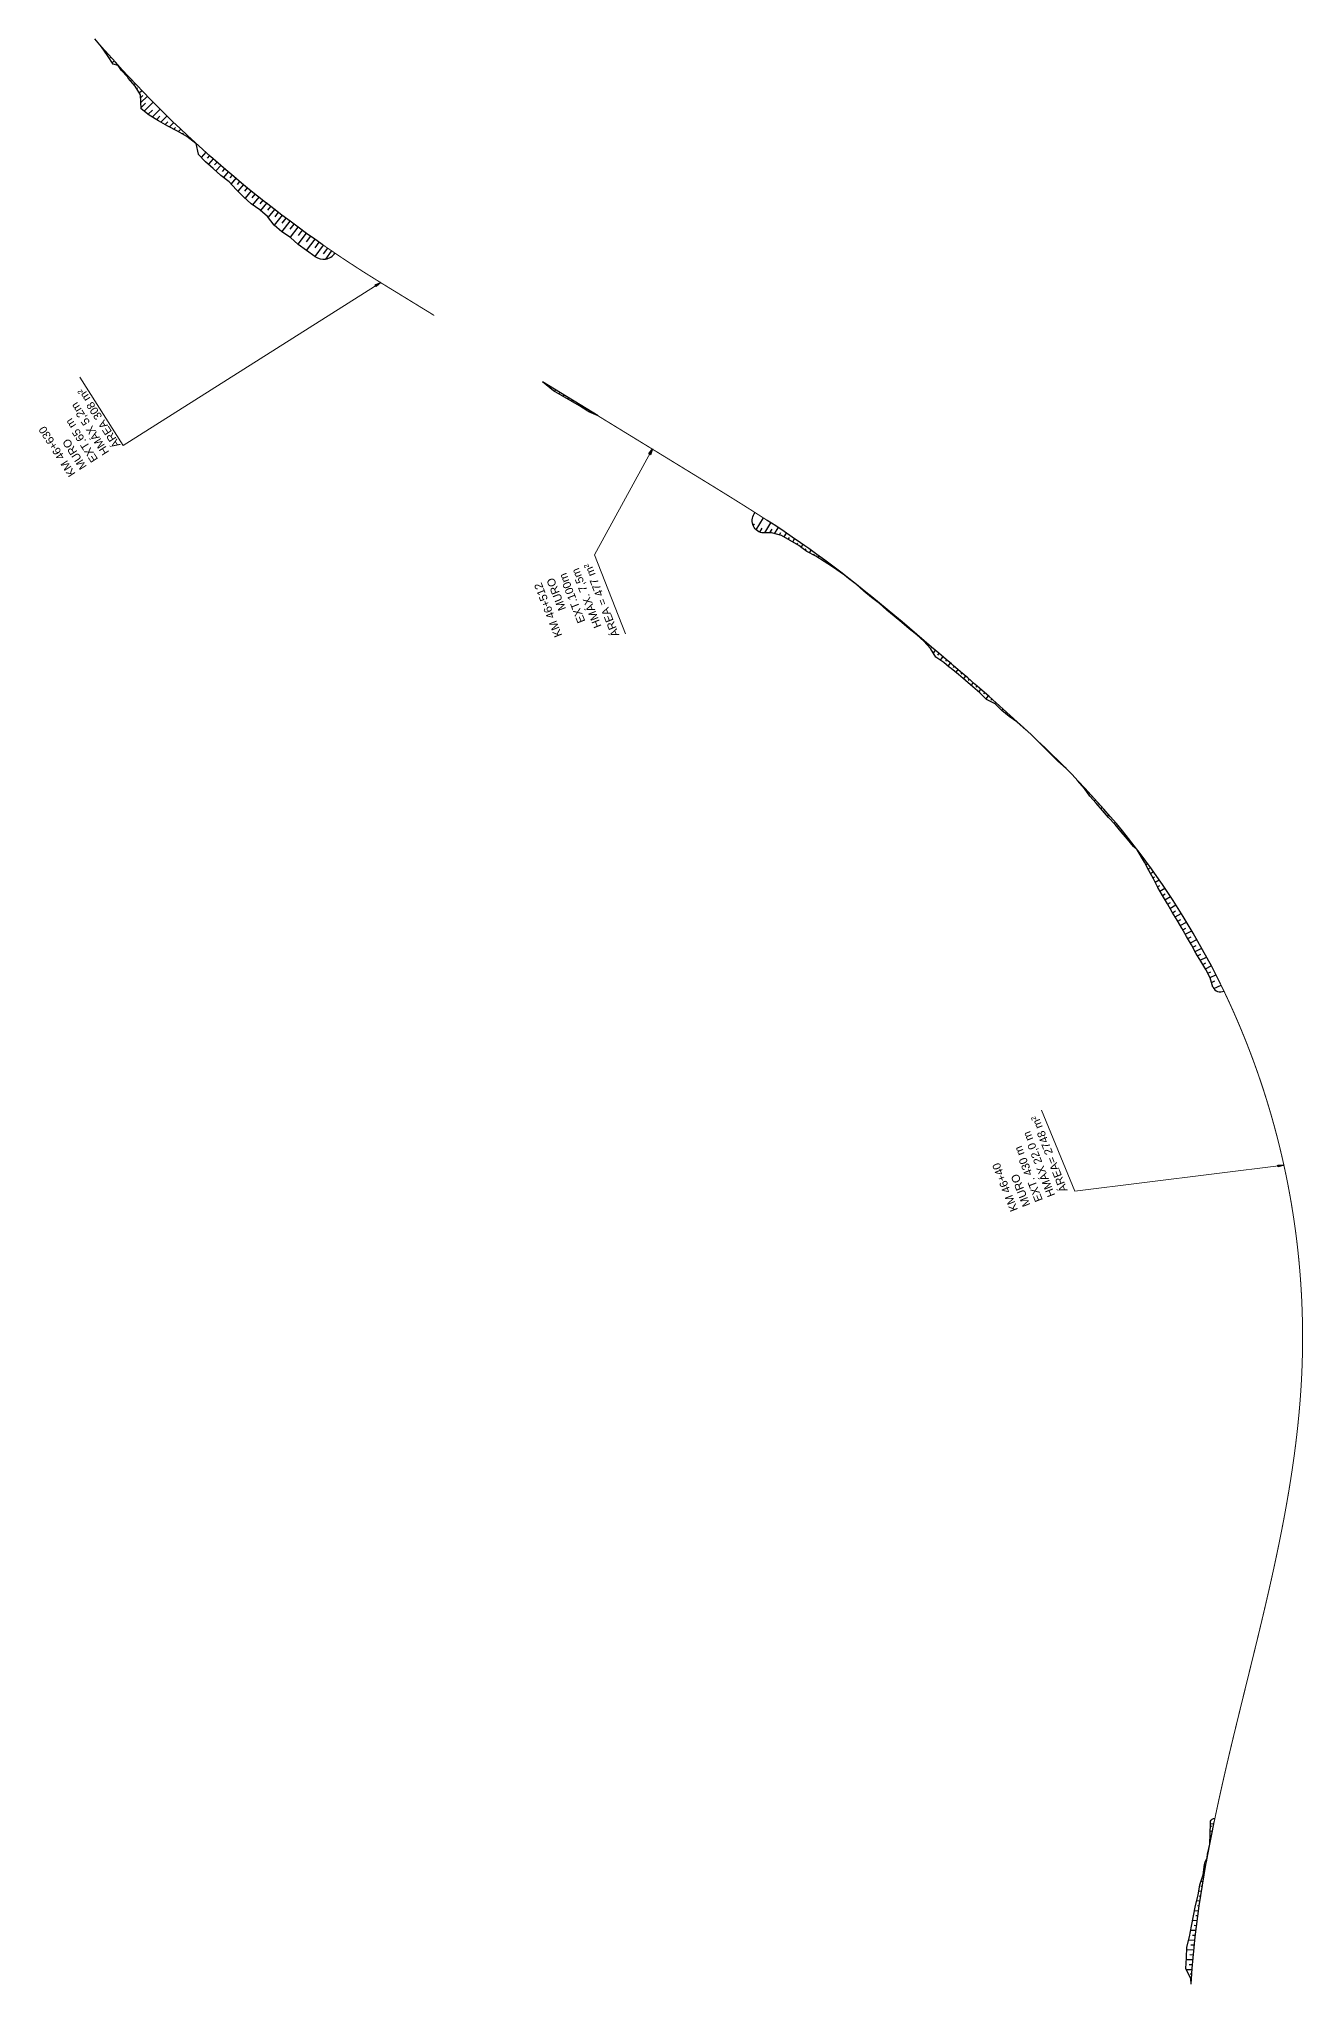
# Model space of a CAD drawing. Header units: metres. Extents: x 288738 to 324331, y 7399322 to 7465117.
# Drawn here: x 318350 to 318982, y 7429273 to 7430246 of the extents above; entities that cross this region are included whole.
import ezdxf

# ---------------------------------------------------------------- set-up
doc = ezdxf.new("R2010")
doc.units = ezdxf.units.M
doc.header["$LTSCALE"] = 10
for name, color, linetype in [('F-HZ-ATERRO-TALUDE', 110, 'Continuous'), ('F-HZ-MUROS', 210, 'Continuous'), ('F-HZ-PIANO-CORTE', 10, 'Continuous'), ('F-HZ-TALUDE', 2, 'Continuous')]:
    doc.layers.add(name, color=color, linetype=linetype)
doc.layers.add('U-HZ-TEXTO-MUROS', color=2, linetype='Continuous', lineweight=0)
doc.styles.add('ARIAL', font='arial.ttf')
doc.styles.add('DIM', font='arial.ttf', dxfattribs={"width": 0.8})
doc.dimstyles.new('U-1_2000', dxfattribs={"dimscale": 2, "dimtxt": 1.5, "dimasz": 0.75, "dimexe": 0.75, "dimexo": 0.75, "dimgap": 0.25, "dimtad": 1, "dimzin": 4, "dimtxsty": 'DIM', "dimblk": 'ARCHTICK', "dimcen": 0.7, "dimdle": 0.75, "dimclrd": 256, "dimclre": 256, "dimclrt": 256, "dimaunit": 1, "dimadec": 3, "dimazin": 2, "dimtfac": 1, "dimtofl": 0, "dimtmove": 0, "dimatfit": 3, "dimldrblk": 'CLOSEDBLANK', "dimfxl": 0, "dimtolj": 1, "dimtzin": 0, "dimlwd": -1, "dimlwe": -1, "dimarcsym": 0})

# ---------------------------------------------------------------- blocks, each defined once
blk = doc.blocks.new('_ArchTick')
at = {"color": 0, "linetype": 'ByBlock', "const_width": 0.15}
blk.add_lwpolyline([(-0.5, -0.5), (0.5, 0.5)], dxfattribs=at)

msp = doc.modelspace()

# ---------------------------------------------------------------- linework, layer by layer
at = {"layer": 'F-HZ-ATERRO-TALUDE', "linetype": 'Continuous', "lineweight": -3}
for p, q in [((318379.055, 7430244.144), (318378.977, 7430244.078)), ((318380.69, 7430242.254), (318380.568, 7430242.151)), ((318382.331, 7430240.382), (318382.189, 7430240.26)), ((318383.974, 7430238.516), (318383.481, 7430238.091)), ((318385.622, 7430236.667), (318385.246, 7430236.34)), ((318387.27, 7430234.825), (318386.245, 7430233.924)), ((318433.096, 7430189.108), (318430.776, 7430186.592)), ((318434.944, 7430187.453), (318433.724, 7430186.119)), ((318436.806, 7430185.809), (318434.358, 7430183.111)), ((318438.672, 7430184.168), (318437.46, 7430182.822)), ((318440.548, 7430182.538), (318438.091, 7430179.787)), ((318442.427, 7430180.913), (318441.17, 7430179.494)), ((318444.312, 7430179.301), (318441.84, 7430176.486)), ((318446.202, 7430177.694), (318445.014, 7430176.331)), ((318448.098, 7430176.099), (318445.67, 7430173.29)), ((318449.996, 7430174.513), (318448.7, 7430173.001)), ((318451.902, 7430172.934), (318449.16, 7430169.71)), ((318453.815, 7430171.363), (318452.376, 7430169.657)), ((318455.734, 7430169.799), (318452.735, 7430166.215)), ((318457.662, 7430168.243), (318456.113, 7430166.377)), ((318459.592, 7430166.694), (318456.461, 7430162.889)), ((318461.532, 7430165.156), (318460.014, 7430163.296)), ((318463.475, 7430163.619), (318460.499, 7430159.945)), ((318465.433, 7430162.095), (318463.927, 7430160.22)), ((318467.381, 7430160.582), (318464.263, 7430156.671)), ((318471.186, 7430157.67), (318467.261, 7430152.672)), ((318469.284, 7430159.125), (318467.519, 7430156.895)), ((318475.141, 7430154.694), (318471.086, 7430149.453)), ((318473.164, 7430156.182), (318471.169, 7430153.622)), ((318477.13, 7430153.224), (318475.137, 7430150.629)), ((318479.119, 7430151.753), (318475.207, 7430146.622)), ((318483.267, 7430148.738), (318479.111, 7430143.207)), ((318481.193, 7430150.244), (318479.181, 7430147.586)), ((318485.398, 7430147.216), (318483.307, 7430144.413)), ((318487.53, 7430145.695), (318483.336, 7430140.03)), ((318489.671, 7430144.193), (318487.585, 7430141.355)), ((318491.814, 7430142.692), (318487.664, 7430137.007)), ((318493.873, 7430141.25), (318491.786, 7430138.412)), ((318495.812, 7430139.679), (318492.916, 7430135.74)), ((318755.798, 7429975.135), (318755.74, 7429975.043)), ((318757.764, 7429973.588), (318757.74, 7429973.549)), ((318759.716, 7429972.037), (318759.637, 7429971.913)), ((318761.659, 7429970.485), (318761.593, 7429970.381)), ((318763.601, 7429968.919), (318763.443, 7429968.671)), ((318765.543, 7429967.347), (318765.458, 7429967.214)), ((318767.483, 7429965.764), (318767.329, 7429965.525)), ((318769.421, 7429964.175), (318769.36, 7429964.08)), ((318771.345, 7429962.587), (318771.198, 7429962.362)), ((318773.263, 7429960.999), (318773.166, 7429960.851)), ((318775.183, 7429959.4), (318774.978, 7429959.089)), ((318777.103, 7429957.796), (318777.002, 7429957.644)), ((318779.018, 7429956.189), (318778.809, 7429955.876)), ((318780.931, 7429954.58), (318780.821, 7429954.417)), ((318782.842, 7429952.965), (318782.625, 7429952.645)), ((318784.753, 7429951.349), (318784.646, 7429951.194)), ((318786.666, 7429949.725), (318786.51, 7429949.5)), ((318788.579, 7429948.1), (318788.533, 7429948.036)), ((318790.477, 7429946.484), (318790.351, 7429946.305)), ((318792.376, 7429944.867), (318792.291, 7429944.748)), ((318794.24, 7429943.278), (318793.869, 7429942.762)), ((318796.102, 7429941.691), (318795.81, 7429941.287)), ((318797.875, 7429940.178), (318796.835, 7429938.76)), ((318799.653, 7429938.661), (318798.903, 7429937.648)), ((318801.563, 7429937.029), (318800.246, 7429935.269)), ((318803.472, 7429935.398), (318802.895, 7429934.638)), ((318805.378, 7429933.768), (318804.19, 7429932.219)), ((318807.279, 7429932.141), (318806.746, 7429931.455)), ((318809.186, 7429930.507), (318808.134, 7429929.168)), ((318811.091, 7429928.871), (318810.571, 7429928.217)), ((318812.993, 7429927.233), (318811.96, 7429925.948)), ((318814.893, 7429925.593), (318814.373, 7429924.954)), ((318816.79, 7429923.951), (318815.725, 7429922.659)), ((318818.685, 7429922.305), (318818.155, 7429921.669)), ((318820.578, 7429920.657), (318819.545, 7429919.434)), ((318822.462, 7429919.01), (318821.902, 7429918.355)), ((318824.342, 7429917.364), (318823.078, 7429915.901)), ((318826.183, 7429915.742), (318825.688, 7429915.176)), ((318828.007, 7429914.132), (318827.413, 7429913.461)), ((318829.869, 7429912.476), (318829.584, 7429912.158)), ((318831.74, 7429910.81), (318831.123, 7429910.13)), ((318833.602, 7429909.137), (318833.312, 7429908.82)), ((318835.462, 7429907.464), (318834.935, 7429906.895)), ((318837.296, 7429905.798), (318837.142, 7429905.634)), ((318839.13, 7429904.13), (318839.014, 7429904.009)), ((318840.971, 7429902.441), (318840.936, 7429902.405)), ((318857.301, 7429886.944), (318857.084, 7429886.741)), ((318859.085, 7429885.188), (318858.964, 7429885.077)), ((318860.85, 7429883.427), (318860.692, 7429883.283)), ((318862.609, 7429881.665), (318862.585, 7429881.643)), ((318869.578, 7429874.495), (318869.561, 7429874.48)), ((318871.297, 7429872.675), (318871.164, 7429872.562)), ((318873.011, 7429870.851), (318872.879, 7429870.74)), ((318874.709, 7429869.018), (318874.2, 7429868.595)), ((318876.404, 7429867.175), (318876.061, 7429866.893)), ((318878.087, 7429865.318), (318877.371, 7429864.736)), ((318879.762, 7429863.452), (318879.386, 7429863.151)), ((318881.425, 7429861.575), (318880.632, 7429860.946)), ((318883.076, 7429859.689), (318882.674, 7429859.374)), ((318884.715, 7429857.796), (318883.929, 7429857.187)), ((318886.337, 7429855.893), (318885.974, 7429855.615)), ((318887.949, 7429853.986), (318887.305, 7429853.5)), ((318889.547, 7429852.063), (318889.248, 7429851.84)), ((318891.139, 7429850.133), (318890.573, 7429849.716)), ((318892.712, 7429848.188), (318892.445, 7429847.993)), ((318894.281, 7429846.24), (318893.778, 7429845.878)), ((318895.827, 7429844.276), (318895.602, 7429844.116)), ((318897.371, 7429842.312), (318896.974, 7429842.033)), ((318932.153, 7429326.846), (318931.827, 7429326.879)), ((318932.569, 7429329.288), (318931.992, 7429329.35)), ((318932.998, 7429331.752), (318932.635, 7429331.793)), ((318933.43, 7429334.203), (318932.721, 7429334.287)), ((318930.973, 7429319.563), (318929.594, 7429319.68)), ((318930.592, 7429317.107), (318929.866, 7429317.165)), ((318931.36, 7429322.022), (318930.69, 7429322.083)), ((318931.754, 7429324.44), (318930.71, 7429324.54)), ((318929.531, 7429309.781), (318927.485, 7429309.908)), ((318929.191, 7429307.333), (318928.092, 7429307.395)), ((318930.23, 7429314.668), (318928.556, 7429314.792)), ((318929.871, 7429312.231), (318928.924, 7429312.295)), ((318928.26, 7429299.992), (318925.531, 7429300.101)), ((318928.873, 7429304.885), (318926.5, 7429305.007)), ((318927.967, 7429297.547), (318926.512, 7429297.597)), ((318928.557, 7429302.439), (318927.282, 7429302.497)), ((318927.181, 7429290.252), (318923.577, 7429290.315)), ((318927.695, 7429295.118), (318924.502, 7429295.21)), ((318926.94, 7429287.776), (318925.204, 7429287.797)), ((318927.432, 7429292.699), (318925.671, 7429292.74)), ((318926.71, 7429285.299), (318923.354, 7429285.32)), ((318926.298, 7429280.411), (318923.483, 7429280.397)), ((318926.497, 7429282.82), (318924.866, 7429282.822)), ((318926.129, 7429278.145), (318925.332, 7429278.137)), ((318925.96, 7429275.867), (318925.586, 7429275.861))]:
    msp.add_line(p, q, dxfattribs=at)
at = {"layer": 'F-HZ-MUROS', "linetype": 'Continuous', "lineweight": -3, "const_width": 0.5}
msp.add_lwpolyline([(318547.295, 7430107.538), (318520.825, 7430123.755, -0.0143103), (318491.831, 7430142.68)], format="xyb", dxfattribs=at)
msp.add_lwpolyline([(318547.295, 7430107.538), (318520.825, 7430123.755, -0.0143103), (318491.831, 7430142.68)], format="xyb", dxfattribs=at)
for points in [[(318629.301, 7430057.298), (318675.688, 7430028.879), (318679.951, 7430026.266), (318684.214, 7430023.652), (318688.473, 7430021.033), (318692.727, 7430018.406), (318696.975, 7430015.768), (318701.213, 7430013.115), (318705.442, 7430010.446), (318709.657, 7430007.755), (318713.858, 7430005.04)], [(318629.301, 7430057.298), (318675.688, 7430028.879), (318679.951, 7430026.266), (318684.214, 7430023.652), (318688.473, 7430021.033), (318692.727, 7430018.406), (318696.975, 7430015.768), (318701.213, 7430013.115), (318705.442, 7430010.446), (318709.657, 7430007.755), (318713.858, 7430005.04)], [(318937.323, 7429354.322), (318938.164, 7429358.371), (318939.237, 7429363.397), (318940.333, 7429368.407), (318941.452, 7429373.402), (318942.585, 7429378.384), (318943.733, 7429383.353), (318944.895, 7429388.309), (318946.071, 7429393.253), (318947.259, 7429398.185), (318948.457, 7429403.106), (318949.657, 7429408.018), (318950.859, 7429412.922), (318952.063, 7429417.817), (318953.268, 7429422.703), (318954.472, 7429427.582), (318955.671, 7429432.454), (318956.866, 7429437.319), (318958.055, 7429442.177), (318959.238, 7429447.029), (318960.407, 7429451.876), (318961.562, 7429456.718), (318962.701, 7429461.556), (318963.824, 7429466.389), (318964.931, 7429471.217), (318966.018, 7429476.042), (318967.08, 7429480.863), (318968.119, 7429485.682), (318969.131, 7429490.497), (318970.116, 7429495.309), (318971.074, 7429500.117), (318972.002, 7429504.923), (318972.895, 7429509.727), (318973.753, 7429514.528), (318974.575, 7429519.326), (318975.359, 7429524.122), (318976.105, 7429528.915), (318976.813, 7429533.706), (318977.475, 7429538.495), (318978.094, 7429543.287), (318978.667, 7429548.085), (318979.194, 7429552.889), (318979.671, 7429557.699), (318980.101, 7429562.513), (318980.478, 7429567.332), (318980.799, 7429572.155), (318981.064, 7429576.982), (318981.271, 7429581.813), (318981.42, 7429586.645), (318981.511, 7429591.479), (318981.543, 7429596.315), (318981.518, 7429601.15), (318981.433, 7429605.984), (318981.291, 7429610.818), (318981.09, 7429615.649), (318980.831, 7429620.477), (318980.514, 7429625.301), (318980.138, 7429630.122), (318979.705, 7429634.937), (318979.213, 7429639.746), (318978.663, 7429644.549), (318978.056, 7429649.344), (318977.391, 7429654.131), (318976.668, 7429658.909), (318975.888, 7429663.678), (318975.05, 7429668.436), (318974.156, 7429673.184), (318973.204, 7429677.919), (318972.195, 7429682.643), (318971.13, 7429687.352), (318970.008, 7429692.048), (318968.83, 7429696.73), (318967.596, 7429701.395), (318966.306, 7429706.045), (318964.961, 7429710.678), (318963.56, 7429715.293), (318962.104, 7429719.891), (318960.593, 7429724.469), (318959.027, 7429729.028), (318957.407, 7429733.566), (318955.734, 7429738.083), (318954.006, 7429742.579), (318952.225, 7429747.052), (318950.391, 7429751.503), (318948.504, 7429755.93), (318946.565, 7429760.332), (318944.574, 7429764.709), (318942.531, 7429769.061), (318940.455, 7429773.35), (318940.418, 7429773.424)], [(318937.323, 7429354.322), (318938.164, 7429358.371), (318939.237, 7429363.397), (318940.333, 7429368.407), (318941.452, 7429373.402), (318942.585, 7429378.384), (318943.733, 7429383.353), (318944.895, 7429388.309), (318946.071, 7429393.253), (318947.259, 7429398.185), (318948.457, 7429403.106), (318949.657, 7429408.018), (318950.859, 7429412.922), (318952.063, 7429417.817), (318953.268, 7429422.703), (318954.472, 7429427.582), (318955.671, 7429432.454), (318956.866, 7429437.319), (318958.055, 7429442.177), (318959.238, 7429447.029), (318960.407, 7429451.876), (318961.562, 7429456.718), (318962.701, 7429461.556), (318963.824, 7429466.389), (318964.931, 7429471.217), (318966.018, 7429476.042), (318967.08, 7429480.863), (318968.119, 7429485.682), (318969.131, 7429490.497), (318970.116, 7429495.309), (318971.074, 7429500.117), (318972.002, 7429504.923), (318972.895, 7429509.727), (318973.753, 7429514.528), (318974.575, 7429519.326), (318975.359, 7429524.122), (318976.105, 7429528.915), (318976.813, 7429533.706), (318977.475, 7429538.495), (318978.094, 7429543.287), (318978.667, 7429548.085), (318979.194, 7429552.889), (318979.671, 7429557.699), (318980.101, 7429562.513), (318980.478, 7429567.332), (318980.799, 7429572.155), (318981.064, 7429576.982), (318981.271, 7429581.813), (318981.42, 7429586.645), (318981.511, 7429591.479), (318981.543, 7429596.315), (318981.518, 7429601.15), (318981.433, 7429605.984), (318981.291, 7429610.818), (318981.09, 7429615.649), (318980.831, 7429620.477), (318980.514, 7429625.301), (318980.138, 7429630.122), (318979.705, 7429634.937), (318979.213, 7429639.746), (318978.663, 7429644.549), (318978.056, 7429649.344), (318977.391, 7429654.131), (318976.668, 7429658.909), (318975.888, 7429663.678), (318975.05, 7429668.436), (318974.156, 7429673.184), (318973.204, 7429677.919), (318972.195, 7429682.643), (318971.13, 7429687.352), (318970.008, 7429692.048), (318968.83, 7429696.73), (318967.596, 7429701.395), (318966.306, 7429706.045), (318964.961, 7429710.678), (318963.56, 7429715.293), (318962.104, 7429719.891), (318960.593, 7429724.469), (318959.027, 7429729.028), (318957.407, 7429733.566), (318955.734, 7429738.083), (318954.006, 7429742.579), (318952.225, 7429747.052), (318950.391, 7429751.503), (318948.504, 7429755.93), (318946.565, 7429760.332), (318944.574, 7429764.709), (318942.531, 7429769.061), (318940.455, 7429773.35), (318940.418, 7429773.424)]]:
    msp.add_lwpolyline(points, dxfattribs=at)
at = {"layer": 'F-HZ-PIANO-CORTE'}
for p, q in [((318392.208, 7430228.689), (318392.389, 7430228.852)), ((318393.863, 7430226.815), (318394.267, 7430227.183)), ((318395.402, 7430224.854), (318395.685, 7430225.113)), ((318397.042, 7430222.967), (318397.679, 7430223.556)), ((318398.487, 7430220.936), (318398.934, 7430221.352)), ((318399.813, 7430218.817), (318401.075, 7430220.001)), ((318400.512, 7430216.503), (318401.542, 7430217.477)), ((318400.619, 7430214.005), (318403.882, 7430217.108)), ((318400.727, 7430211.507), (318402.955, 7430213.64)), ((318402.228, 7430209.709), (318406.81, 7430214.127)), ((318404.167, 7430208.131), (318406.354, 7430210.256)), ((318406.23, 7430206.727), (318410.257, 7430210.671)), ((318408.355, 7430205.41), (318410.161, 7430207.193)), ((318410.522, 7430204.167), (318413.672, 7430207.3)), ((318412.728, 7430202.989), (318414.051, 7430204.315)), ((318414.931, 7430201.808), (318417.085, 7430203.984)), ((318417.131, 7430200.621), (318417.971, 7430201.476)), ((318419.325, 7430199.423), (318420.545, 7430200.675)), ((318421.498, 7430198.186), (318421.901, 7430198.602)), ((318423.658, 7430196.929), (318424.069, 7430197.358)), ((318425.663, 7430195.437), (318425.776, 7430195.555)), ((318427.669, 7430193.944), (318427.709, 7430193.987)), ((318603.569, 7430072.656), (318603.75, 7430072.951)), ((318605.524, 7430071.098), (318605.695, 7430071.377)), ((318607.528, 7430069.61), (318607.985, 7430070.357)), ((318609.683, 7430068.343), (318609.899, 7430068.697)), ((318611.84, 7430067.08), (318612.247, 7430067.746)), ((318614.007, 7430065.833), (318614.193, 7430066.136)), ((318616.166, 7430064.573), (318616.51, 7430065.134)), ((318618.304, 7430063.276), (318618.472, 7430063.552)), ((318620.435, 7430061.97), (318620.773, 7430062.522)), ((318622.547, 7430060.631), (318622.725, 7430060.924)), ((318624.661, 7430059.297), (318625.036, 7430059.911)), ((318626.981, 7430058.297), (318627.077, 7430058.455)), ((318706.824, 7430002.423), (318707.419, 7430003.395)), ((318708.276, 7430000.379), (318711.901, 7430006.305)), ((318710.107, 7429999.252), (318711.296, 7430001.196)), ((318712.557, 7429998.841), (318715.637, 7430003.875)), ((318715.057, 7429998.808), (318716.246, 7430000.752)), ((318717.508, 7429998.397), (318719.359, 7430001.423)), ((318719.934, 7429997.793), (318720.64, 7429998.947)), ((318722.221, 7429996.838), (318723.38, 7429998.734)), ((318724.401, 7429995.615), (318724.926, 7429996.474)), ((318726.548, 7429994.335), (318727.517, 7429995.92)), ((318728.669, 7429993.013), (318729.124, 7429993.756)), ((318730.715, 7429991.581), (318731.629, 7429993.074)), ((318732.767, 7429990.157), (318733.22, 7429990.897)), ((318734.931, 7429988.907), (318735.712, 7429990.184)), ((318737.128, 7429987.715), (318737.438, 7429988.22)), ((318739.289, 7429986.46), (318739.776, 7429987.254)), ((318741.421, 7429985.154), (318741.612, 7429985.464)), ((318743.532, 7429983.814), (318743.82, 7429984.283)), ((318745.625, 7429982.448), (318745.728, 7429982.615)), ((318747.694, 7429981.045), (318747.835, 7429981.273)), ((318749.746, 7429979.617), (318749.789, 7429979.687)), ((318900.653, 7429837.287), (318901.015, 7429837.534)), ((318901.91, 7429835.127), (318902.211, 7429835.329)), ((318903.132, 7429832.946), (318903.996, 7429833.52)), ((318904.328, 7429830.751), (318904.899, 7429831.125)), ((318905.511, 7429828.548), (318906.928, 7429829.466)), ((318906.688, 7429826.343), (318907.534, 7429826.884)), ((318907.818, 7429824.113), (318909.812, 7429825.372)), ((318908.933, 7429821.875), (318910.087, 7429822.595)), ((318910.162, 7429819.699), (318912.653, 7429821.232)), ((318911.41, 7429817.533), (318912.737, 7429818.338)), ((318912.71, 7429815.397), (318915.452, 7429817.04)), ((318914.007, 7429813.26), (318915.422, 7429814.097)), ((318915.219, 7429811.073), (318918.199, 7429812.812)), ((318916.45, 7429808.898), (318918.004, 7429809.792)), ((318917.781, 7429806.782), (318920.893, 7429808.55)), ((318919.091, 7429804.653), (318920.657, 7429805.53)), ((318920.342, 7429802.489), (318923.535, 7429804.253)), ((318921.587, 7429800.321), (318923.212, 7429801.206)), ((318922.822, 7429798.147), (318926.123, 7429799.921)), ((318924.093, 7429795.995), (318925.744, 7429796.87)), ((318925.406, 7429793.867), (318928.652, 7429795.563)), ((318926.631, 7429791.69), (318928.264, 7429792.531)), ((318927.787, 7429789.473), (318931.13, 7429791.17)), ((318929.049, 7429787.317), (318930.696, 7429788.141)), ((318930.368, 7429785.193), (318933.545, 7429786.759)), ((318931.683, 7429783.067), (318933.204, 7429783.806)), ((318932.997, 7429780.94), (318935.898, 7429782.329)), ((318934.153, 7429778.725), (318935.604, 7429779.409)), ((318935.278, 7429776.492), (318938.206, 7429777.852)), ((318936.001, 7429774.102), (318937.661, 7429774.862)), ((318937.073, 7429771.042), (318940.747, 7429772.748)), ((318935.28, 7429347.324), (318935.587, 7429347.278)), ((318935.36, 7429349.823), (318936.378, 7429349.666)), ((318935.414, 7429352.322), (318936.14, 7429352.207)), ((318935.441, 7429353.585), (318937.114, 7429353.315)), ((318934.338, 7429339.914), (318934.482, 7429339.895)), ((318934.899, 7429342.35), (318934.922, 7429342.347)), ((318935.167, 7429344.827), (318935.417, 7429344.791))]:
    msp.add_line(p, q, dxfattribs=at)
at = {"layer": 'F-HZ-TALUDE', "linetype": 'Continuous', "lineweight": -3}
for points in [[(318387.828, 7430234.203), (318384.39, 7430238.043), (318380.985, 7430241.912), (318377.613, 7430245.811), (318377.613, 7430245.811)], [(318386.71, 7430233.218), (318383.846, 7430237.571), (318380.87, 7430241.814), (318377.613, 7430245.811), (318377.613, 7430245.811)], [(318491.831, 7430142.681), (318491.814, 7430142.692), (318487.629, 7430145.624), (318483.466, 7430148.594), (318479.325, 7430151.601), (318475.205, 7430154.646), (318471.108, 7430157.729), (318467.034, 7430160.848), (318463.281, 7430163.771), (318462.982, 7430164.006), (318458.953, 7430167.201), (318454.95, 7430170.431), (318450.975, 7430173.695), (318447.027, 7430176.993), (318443.107, 7430180.325), (318439.215, 7430183.691), (318435.351, 7430187.09), (318431.515, 7430190.522), (318427.709, 7430193.987), (318423.932, 7430197.485), (318420.184, 7430201.015), (318416.466, 7430204.577), (318412.778, 7430208.171), (318409.121, 7430211.797), (318405.494, 7430215.455), (318401.898, 7430219.143), (318398.333, 7430222.862), (318394.799, 7430226.612), (318394.235, 7430227.217), (318391.297, 7430230.392), (318387.828, 7430234.203)], [(318428.147, 7430193.589), (318423.507, 7430197.042), (318418.879, 7430199.678), (318414.141, 7430202.235), (318409.361, 7430204.786), (318404.815, 7430207.603), (318400.752, 7430210.911), (318400.457, 7430217.786), (318397.668, 7430222.246), (318394.283, 7430226.142), (318393.837, 7430226.856), (318390.961, 7430230.091)], [(318487.664, 7430137.007), (318483.435, 7430139.956), (318479.298, 7430143.042), (318475.421, 7430146.476), (318471.148, 7430149.4), (318467.186, 7430152.736), (318463.991, 7430157.037), (318460.309, 7430160.103), (318460.017, 7430160.352), (318455.789, 7430163.369), (318451.993, 7430166.908), (318448.299, 7430170.561), (318444.692, 7430174.304), (318440.573, 7430177.456), (318436.799, 7430181), (318432.882, 7430184.387), (318429.3, 7430188.137)], [(318629.301, 7430057.298), (318601.361, 7430074.415)], [(318624.661, 7430059.297), (318624.153, 7430059.613), (318619.929, 7430062.29), (318615.655, 7430064.884), (318611.32, 7430067.38), (318607.01, 7430069.915), (318601.361, 7430074.415)], [(318752.538, 7429977.674), (318746.506, 7429981.872), (318742.342, 7429984.591), (318738.095, 7429987.192), (318733.701, 7429989.573), (318731.734, 7429990.803), (318729.593, 7429992.437), (318725.35, 7429995.082), (318720.987, 7429997.531), (318715.9, 7429998.797), (318711.158, 7429998.859)], [(318940.418, 7429773.424), (318938.291, 7429777.685), (318936.096, 7429781.957), (318933.85, 7429786.2), (318931.554, 7429790.414), (318929.208, 7429794.599), (318926.814, 7429798.753), (318924.371, 7429802.878), (318921.88, 7429806.971), (318919.342, 7429811.032), (318916.756, 7429815.061), (318914.123, 7429819.057), (318911.444, 7429823.02), (318908.719, 7429826.948), (318905.949, 7429830.842), (318903.134, 7429834.701), (318900.274, 7429838.524), (318897.371, 7429842.312), (318894.424, 7429846.062), (318891.434, 7429849.775), (318888.402, 7429853.451), (318885.328, 7429857.088), (318882.212, 7429860.687), (318879.057, 7429864.247), (318875.865, 7429867.77), (318872.636, 7429871.257), (318869.375, 7429874.709), (318866.083, 7429878.127), (318862.762, 7429881.513), (318859.412, 7429884.866), (318856.036, 7429888.189), (318852.636, 7429891.484), (318849.215, 7429894.752), (318845.772, 7429897.995), (318842.309, 7429901.213), (318838.827, 7429904.407), (318835.33, 7429907.583), (318831.818, 7429910.741), (318828.291, 7429913.881), (318824.751, 7429917.006), (318821.198, 7429920.117), (318817.634, 7429923.219), (318814.061, 7429926.313), (318810.478, 7429929.399), (318806.884, 7429932.48), (318805.933, 7429933.293), (318803.281, 7429935.562), (318799.661, 7429938.654), (318796.023, 7429941.758), (318792.369, 7429944.873), (318788.697, 7429948), (318785.006, 7429951.135), (318781.293, 7429954.275), (318777.558, 7429957.417), (318773.798, 7429960.557), (318770.012, 7429963.691), (318766.198, 7429966.816), (318762.357, 7429969.927), (318758.485, 7429973.021), (318754.582, 7429976.092), (318750.647, 7429979.137), (318746.679, 7429982.152), (318742.676, 7429985.135), (318738.641, 7429988.084), (318734.574, 7429991), (318732.675, 7429992.342), (318730.476, 7429993.88), (318726.353, 7429996.722), (318722.208, 7429999.527), (318718.042, 7430002.299), (318713.858, 7430005.04)], [(318843.36, 7429900.236), (318838.704, 7429904.278), (318834.787, 7429906.998), (318831.199, 7429910.058), (318827.76, 7429913.282), (318823.454, 7429915.51), (318820.174, 7429918.91), (318816.559, 7429921.921), (318813.031, 7429925.042), (318809.436, 7429928.083), (318805.816, 7429931.099), (318804.735, 7429931.736), (318802.132, 7429934.043), (318798.159, 7429936.626), (318795.458, 7429940.979), (318792.2, 7429944.636), (318788.611, 7429947.876), (318784.794, 7429950.826), (318781.072, 7429953.947), (318777.357, 7429957.115), (318773.59, 7429960.241), (318769.898, 7429963.515), (318766.025, 7429966.545), (318762.206, 7429969.69), (318758.44, 7429972.949), (318754.519, 7429975.99)], [(318863.308, 7429880.956), (318859.166, 7429884.639), (318848.153, 7429895.752)], [(318896.974, 7429842.033), (318893.924, 7429845.703), (318890.874, 7429849.363), (318887.782, 7429852.984), (318884.548, 7429856.487), (318881.398, 7429860.045), (318878.324, 7429863.656), (318875.188, 7429867.212), (318872.426, 7429871.079), (318869.053, 7429875.043)], [(318936.691, 7429771.699), (318935.362, 7429776.326), (318933.218, 7429780.582), (318930.703, 7429784.654), (318928.183, 7429788.711), (318925.987, 7429792.926), (318923.486, 7429796.979), (318921.14, 7429801.108), (318918.764, 7429805.219), (318916.235, 7429809.239), (318913.934, 7429813.391), (318911.462, 7429817.442), (318909.093, 7429821.556), (318906.963, 7429825.828), (318904.717, 7429830.037), (318902.431, 7429834.231), (318898.856, 7429840.374)], [(318925.797, 7429273.237), (318925.96, 7429275.867), (318926.35, 7429281.116), (318926.801, 7429286.355), (318927.311, 7429291.583), (318927.877, 7429296.8), (318928.501, 7429302.005), (318929.173, 7429307.198), (318929.891, 7429312.378), (318930.657, 7429317.546), (318931.467, 7429322.702), (318932.318, 7429327.845), (318933.21, 7429332.976), (318933.457, 7429334.35), (318934.142, 7429338.093), (318935.104, 7429343.19), (318936.096, 7429348.268), (318937.114, 7429353.315), (318937.116, 7429353.328), (318937.323, 7429354.322)], [(318933.924, 7429338.12), (318935.093, 7429343.191), (318935.328, 7429348.384), (318935.441, 7429353.585)], [(318925.586, 7429275.861), (318923.155, 7429281.106), (318923.404, 7429286.385), (318923.636, 7429291.659), (318924.914, 7429296.897), (318925.92, 7429302.12), (318926.965, 7429307.322), (318928.007, 7429312.507), (318929.245, 7429317.66), (318930.139, 7429322.824), (318931.829, 7429327.896), (318932.411, 7429333.069), (318932.758, 7429334.433)]]:
    msp.add_lwpolyline(points, dxfattribs=at)
at = {"layer": 'F-HZ-TALUDE'}
for points in [[(318390.961, 7430230.091), (318389.299, 7430232.587), (318386.71, 7430233.218)], [(318428.147, 7430193.589), (318429.3, 7430188.137)], [(318629.301, 7430057.298), (318624.661, 7430059.297)], [(318754.519, 7429975.99), (318752.538, 7429977.674)], [(318898.856, 7429840.374), (318896.974, 7429842.033)], [(318932.758, 7429334.433), (318933.834, 7429336.411), (318933.924, 7429338.12)], [(318925.797, 7429273.237), (318925.797, 7429273.237), (318925.586, 7429275.861)]]:
    msp.add_lwpolyline(points, dxfattribs=at)
for points in [[(318487.664, 7430137.007, 0.4228692), (318497.619, 7430138.711, 0.6901161)], [(318711.158, 7429998.859, -0.5644243), (318707.779, 7430008.954)], [(318936.691, 7429771.699, 0.419384), (318942.208, 7429769.728, 68.5325589)], [(318935.441, 7429353.585), (318935.466, 7429354.636, -0.3510391), (318937.668, 7429355.982, -2.9409209)]]:
    msp.add_lwpolyline(points, format="xyb", dxfattribs=at)

# ---------------------------------------------------------------- texts
at = {"layer": 'U-HZ-TEXTO-MUROS', "linetype": 'Continuous', "lineweight": -3, "char_height": 4, "style": 'ARIAL'}
for s, insert, attachment_point, rotation in [('KM 46+630\\PMURO\\PEXT.65 m\\PHMÁX 5,2m\\PÁREA 308 m²', (318390.573, 7430042.911), 7, 122.745661), ('KM 46+630\\PMURO\\PEXT.65 m\\PHMÁX 5,2m\\PÁREA 308 m²', (318390.573, 7430042.911), 7, 122.745661), ('KM 46+512\\PMURO \\PEXT.100m\\PHMÁX. 7,5m\\PÁREA = 477 m²', (318625.671, 7429984.083), 9, 111.436898), ('KM 46+40\\PMURO\\PEXT. 430 m\\PHMÁX 22,0 m\\PÁREA= 2748 m²', (318864.15, 7429670.177), 7, 111.436667), ('KM 46+40\\PMURO\\PEXT. 430 m\\PHMÁX 22,0 m\\PÁREA= 2748 m²', (318864.15, 7429670.177), 7, 111.436667)]:
    msp.add_mtext(s, dxfattribs=dict(at, insert=insert, attachment_point=attachment_point, rotation=rotation))

# ---------------------------------------------------------------- leaders
at = {"layer": 'U-HZ-TEXTO-MUROS', "linetype": 'Continuous', "lineweight": -3}
for points in [[(318520.6, 7430123.988), (318391.74, 7430042.528), (318370.092, 7430076.755)], [(318520.6, 7430123.988), (318391.74, 7430042.528), (318370.092, 7430076.755)], [(318656.497, 7430040.795), (318627.443, 7429987.791), (318642.926, 7429948.358)], [(318972.195, 7429682.643), (318867.644, 7429669.701), (318851.014, 7429710.135)], [(318972.195, 7429682.643), (318867.644, 7429669.701), (318851.014, 7429710.135)]]:
    msp.add_leader(points, dimstyle='U-1_2000', override={"dimscale": 1, "dimasz": 3}, dxfattribs=at)

doc.saveas('drawing.dxf')
